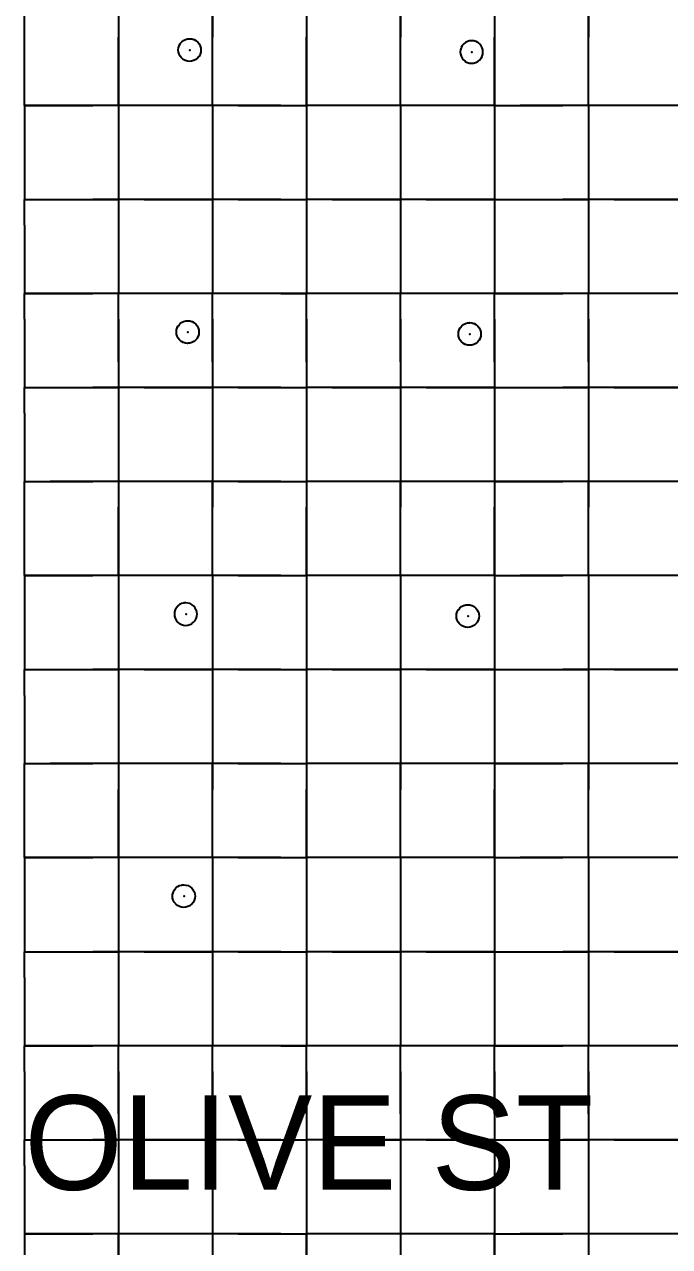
# Model space of a CAD drawing. Header units: metres. Extents: x 0 to 438, y -24 to 612.
# Drawn here: x 0 to 61.8, y 295.8 to 412.8 of the extents above; entities that cross this region are included whole.
import ezdxf

# ---------------------------------------------------------------- set-up
doc = ezdxf.new("R2010")
doc.units = ezdxf.units.M
for name, color, linetype in [('LAYER_01_CUT', 7, 'Continuous'), ('LAYER_04_GRID', 7, 'Continuous'), ('LAYER_05_LABELS', 7, 'Continuous')]:
    doc.layers.add(name, color=color, linetype=linetype)

msp = doc.modelspace()

# ---------------------------------------------------------------- linework, layer by layer
at = {"layer": 'LAYER_01_CUT'}
for points in [[(0, 411.54), (0, 414), (2.46, 414)], [(11.46, 414), (9, 414), (9, 407.46), (9, 405), (9, 398.46)], [(9, 414), (9, 411.54)], [(18, 407.46), (18, 414), (18, 411.54)], [(29.46, 414), (27, 414), (27, 407.46), (27, 405), (27, 398.46)], [(27, 414), (27, 411.54)], [(36, 407.46), (36, 414), (36, 411.54)], [(47.46, 414), (45, 414), (45, 407.46), (45, 405), (45, 398.46)], [(45, 414), (45, 411.54)], [(54, 407.46), (54, 414), (54, 411.54)], [(0, 405), (0, 411.54)], [(9, 405), (9, 411.54)], [(16.82, 409.9), (16.72, 409.71), (16.71, 409.71), (16.58, 409.55), (16.57, 409.54), (16.4, 409.41), (16.4, 409.4), (16.21, 409.31), (16.2, 409.31), (16.01, 409.25), (16, 409.25), (15.82, 409.23), (15.81, 409.23), (15.61, 409.25), (15.6, 409.26), (15.41, 409.32), (15.4, 409.32), (15.21, 409.42), (15.21, 409.42), (15.04, 409.56), (15.04, 409.57), (14.91, 409.73), (14.9, 409.74), (14.81, 409.92), (14.81, 409.93), (14.75, 410.12), (14.75, 410.13), (14.73, 410.32), (14.73, 410.33), (14.75, 410.52), (14.76, 410.53), (14.82, 410.73), (14.82, 410.74), (14.92, 410.92), (14.92, 410.93), (15.06, 411.09), (15.06, 411.1), (15.23, 411.23), (15.24, 411.23), (15.42, 411.33), (15.43, 411.33), (15.62, 411.38), (15.63, 411.38), (15.82, 411.4), (15.82, 411.4), (16.02, 411.38), (16.03, 411.38), (16.23, 411.32), (16.24, 411.32), (16.42, 411.22), (16.43, 411.21), (16.59, 411.08), (16.6, 411.07), (16.73, 410.9), (16.73, 410.9), (16.83, 410.71), (16.83, 410.7), (16.88, 410.51), (16.88, 410.5), (16.9, 410.32), (16.9, 410.31), (16.88, 410.11), (16.88, 410.1), (16.82, 409.91), (16.82, 409.9)], [(18, 405), (18, 411.54)], [(27, 405), (27, 411.54)], [(36, 405), (36, 411.54)], [(42.41, 409.13), (42.6, 409.07), (42.61, 409.07), (42.81, 409.05), (42.82, 409.05), (43, 409.06), (43.01, 409.07), (43.2, 409.12), (43.21, 409.12), (43.4, 409.22), (43.4, 409.22), (43.57, 409.35), (43.58, 409.36), (43.71, 409.52), (43.72, 409.53), (43.82, 409.71), (43.82, 409.72), (43.88, 409.92), (43.88, 409.93), (43.9, 410.12), (43.9, 410.13), (43.88, 410.32), (43.88, 410.33), (43.83, 410.52), (43.82, 410.53), (43.73, 410.71), (43.73, 410.72), (43.6, 410.88), (43.59, 410.89), (43.43, 411.03), (43.42, 411.03), (43.24, 411.13), (43.23, 411.13), (43.03, 411.19), (43.02, 411.19), (42.82, 411.21), (42.82, 411.21), (42.63, 411.2), (42.62, 411.2), (42.43, 411.14), (42.42, 411.14), (42.24, 411.05), (42.23, 411.04), (42.06, 410.91), (42.06, 410.9), (41.92, 410.74), (41.92, 410.73), (41.82, 410.55), (41.81, 410.54), (41.75, 410.35), (41.75, 410.34), (41.73, 410.14), (41.73, 410.13), (41.75, 409.94), (41.75, 409.94), (41.8, 409.74), (41.81, 409.74), (41.9, 409.55), (41.91, 409.54), (42.04, 409.38), (42.04, 409.37), (42.21, 409.24), (42.21, 409.23), (42.4, 409.13), (42.41, 409.13)], [(45, 405), (45, 411.54)], [(54, 405), (54, 411.54)], [(18, 405), (18, 407.46)], [(36, 405), (36, 407.46)], [(54, 405), (54, 407.46)], [(2.46, 405), (0, 405), (0, 402.54)], [(0, 405), (6.54, 405)], [(9, 405), (2.46, 405)], [(9, 405), (6.54, 405)], [(11.46, 405), (9, 405)], [(15.54, 405), (9, 405)], [(9, 405), (9, 402.54)], [(18, 405), (11.46, 405)], [(18, 405), (15.54, 405)], [(20.46, 405), (18, 405), (18, 398.46)], [(24.54, 405), (18, 405)], [(18, 405), (18, 402.54)], [(20.46, 405), (27, 405)], [(24.54, 405), (27, 405)], [(29.46, 405), (27, 405)], [(33.54, 405), (27, 405)], [(27, 405), (27, 402.54)], [(36, 405), (29.46, 405)], [(36, 405), (33.54, 405)], [(38.46, 405), (36, 405), (36, 398.46)], [(42.54, 405), (36, 405)], [(36, 405), (36, 402.54)], [(45, 405), (38.46, 405)], [(45, 405), (42.54, 405)], [(45, 405), (45, 402.54)], [(45, 405), (47.46, 405)], [(45, 405), (51.54, 405)], [(54, 405), (47.46, 405)], [(54, 405), (51.54, 405)], [(56.46, 405), (54, 405), (54, 398.46)], [(60.54, 405), (54, 405)], [(54, 405), (54, 402.54)], [(63, 405), (56.46, 405)], [(63, 405), (60.54, 405)], [(0, 402.54), (0, 396)], [(9, 402.54), (9, 396)], [(18, 402.54), (18, 396)], [(27, 402.54), (27, 396)], [(36, 402.54), (36, 396)], [(45, 402.54), (45, 396)], [(54, 402.54), (54, 396)], [(9, 398.46), (9, 396)], [(18, 398.46), (18, 396)], [(27, 398.46), (27, 396)], [(36, 398.46), (36, 396)], [(45, 398.46), (45, 396)], [(54, 398.46), (54, 396)], [(0, 393.54), (0, 396), (2.46, 396), (9, 396), (9, 389.46)], [(0, 396), (6.54, 396)], [(9, 396), (6.54, 396)], [(11.46, 396), (9, 396)], [(15.54, 396), (9, 396)], [(9, 396), (9, 393.54)], [(11.46, 396), (18, 396), (18, 389.46)], [(18, 396), (15.54, 396)], [(20.46, 396), (18, 396)], [(24.54, 396), (18, 396)], [(18, 396), (18, 393.54)], [(20.46, 396), (27, 396), (27, 389.46)], [(24.54, 396), (27, 396)], [(29.46, 396), (27, 396)], [(33.54, 396), (27, 396)], [(27, 396), (27, 393.54)], [(29.46, 396), (36, 396), (36, 389.46)], [(36, 396), (33.54, 396)], [(38.46, 396), (36, 396)], [(42.54, 396), (36, 396)], [(36, 396), (36, 393.54)], [(38.46, 396), (45, 396), (45, 389.46)], [(45, 396), (42.54, 396)], [(45, 396), (45, 393.54)], [(45, 396), (47.46, 396)], [(45, 396), (51.54, 396)], [(47.46, 396), (54, 396), (54, 389.46)], [(54, 396), (51.54, 396)], [(56.46, 396), (54, 396)], [(60.54, 396), (54, 396)], [(54, 396), (54, 393.54)], [(56.46, 396), (63, 396), (63, 389.46)], [(63, 396), (60.54, 396)], [(0, 393.54), (0, 387)], [(9, 393.54), (9, 387)], [(18, 393.54), (18, 387)], [(27, 393.54), (27, 387)], [(36, 393.54), (36, 387)], [(45, 393.54), (45, 387)], [(54, 393.54), (54, 387)], [(9, 389.46), (9, 387)], [(18, 389.46), (18, 387)], [(27, 389.46), (27, 387)], [(36, 389.46), (36, 387)], [(45, 389.46), (45, 387)], [(54, 389.46), (54, 387)], [(63, 387), (56.46, 387), (54, 387), (47.46, 387), (45, 387), (38.46, 387), (36, 387), (29.46, 387), (27, 387), (20.46, 387), (18, 387), (11.46, 387), (9, 387), (2.46, 387), (0, 387), (6.54, 387)], [(0, 384.54), (0, 387)], [(9, 387), (6.54, 387)], [(15.54, 387), (9, 387)], [(9, 380.46), (9, 387)], [(9, 384.54), (9, 387)], [(18, 387), (15.54, 387)], [(24.54, 387), (18, 387)], [(18, 380.46), (18, 387)], [(18, 384.54), (18, 387)], [(24.54, 387), (27, 387)], [(33.54, 387), (27, 387)], [(27, 380.46), (27, 387)], [(27, 384.54), (27, 387)], [(36, 387), (33.54, 387)], [(42.54, 387), (36, 387)], [(36, 380.46), (36, 387)], [(36, 384.54), (36, 387)], [(45, 387), (42.54, 387)], [(45, 380.46), (45, 387)], [(45, 384.54), (45, 387)], [(45, 387), (51.54, 387)], [(54, 387), (51.54, 387)], [(60.54, 387), (54, 387)], [(54, 380.46), (54, 387)], [(54, 384.54), (54, 387)], [(63, 387), (60.54, 387)], [(0, 384.54), (0, 378)], [(9, 384.54), (9, 378)], [(16.69, 383.11), (16.69, 383.1), (16.63, 382.91), (16.63, 382.9), (16.53, 382.72), (16.53, 382.71), (16.39, 382.55), (16.38, 382.54), (16.22, 382.41), (16.21, 382.4), (16.03, 382.31), (16.02, 382.31), (15.83, 382.25), (15.82, 382.25), (15.63, 382.24), (15.62, 382.23), (15.42, 382.26), (15.42, 382.26), (15.22, 382.32), (15.21, 382.32), (15.03, 382.42), (15.02, 382.42), (14.86, 382.56), (14.85, 382.57), (14.72, 382.73), (14.72, 382.74), (14.62, 382.92), (14.62, 382.93), (14.57, 383.12), (14.56, 383.13), (14.55, 383.32), (14.55, 383.33), (14.57, 383.52), (14.57, 383.53), (14.63, 383.73), (14.63, 383.74), (14.73, 383.92), (14.74, 383.93), (14.87, 384.09), (14.88, 384.1), (15.04, 384.23), (15.05, 384.23), (15.24, 384.33), (15.24, 384.33), (15.44, 384.38), (15.44, 384.39), (15.63, 384.4), (15.64, 384.4), (15.84, 384.38), (15.85, 384.38), (16.04, 384.32), (16.05, 384.32), (16.23, 384.22), (16.24, 384.21), (16.4, 384.08), (16.41, 384.07), (16.54, 383.9), (16.55, 383.9), (16.64, 383.71), (16.64, 383.71), (16.7, 383.51), (16.7, 383.51), (16.71, 383.32), (16.71, 383.31), (16.69, 383.11)], [(18, 384.54), (18, 378)], [(27, 384.54), (27, 378)], [(36, 384.54), (36, 378)], [(41.87, 383.9), (41.88, 383.91), (42.04, 384.04), (42.05, 384.05), (42.24, 384.14), (42.24, 384.14), (42.43, 384.2), (42.44, 384.2), (42.63, 384.21), (42.64, 384.22), (42.84, 384.19), (42.84, 384.19), (43.04, 384.13), (43.05, 384.13), (43.23, 384.03), (43.24, 384.03), (43.4, 383.89), (43.41, 383.88), (43.54, 383.72), (43.55, 383.71), (43.64, 383.53), (43.64, 383.52), (43.69, 383.33), (43.7, 383.32), (43.71, 383.13), (43.71, 383.12), (43.69, 382.93), (43.69, 382.92), (43.63, 382.72), (43.63, 382.71), (43.53, 382.53), (43.52, 382.52), (43.39, 382.36), (43.38, 382.35), (43.22, 382.22), (43.21, 382.22), (43.02, 382.12), (43.02, 382.12), (42.83, 382.07), (42.82, 382.06), (42.63, 382.05), (42.62, 382.05), (42.42, 382.07), (42.42, 382.07), (42.22, 382.13), (42.21, 382.13), (42.03, 382.23), (42.02, 382.24), (41.86, 382.37), (41.85, 382.38), (41.72, 382.55), (41.71, 382.55), (41.62, 382.74), (41.62, 382.75), (41.56, 382.94), (41.56, 382.94), (41.55, 383.13), (41.55, 383.14), (41.57, 383.34), (41.57, 383.35), (41.63, 383.54), (41.63, 383.55), (41.73, 383.73), (41.74, 383.74), (41.87, 383.9)], [(45, 384.54), (45, 378)], [(54, 384.54), (54, 378)], [(9, 380.46), (9, 378)], [(18, 380.46), (18, 378)], [(27, 380.46), (27, 378)], [(36, 380.46), (36, 378)], [(45, 380.46), (45, 378)], [(54, 380.46), (54, 378)], [(0, 375.54), (0, 378), (2.46, 378), (9, 378), (9, 371.46)], [(0, 378), (6.54, 378)], [(9, 378), (6.54, 378)], [(11.46, 378), (9, 378)], [(15.54, 378), (9, 378)], [(9, 378), (9, 375.54)], [(11.46, 378), (18, 378), (18, 371.46)], [(18, 378), (15.54, 378)], [(20.46, 378), (18, 378)], [(24.54, 378), (18, 378)], [(18, 378), (18, 375.54)], [(20.46, 378), (27, 378), (27, 371.46)], [(24.54, 378), (27, 378)], [(29.46, 378), (27, 378)], [(33.54, 378), (27, 378)], [(27, 378), (27, 375.54)], [(29.46, 378), (36, 378), (36, 371.46)], [(36, 378), (33.54, 378)], [(38.46, 378), (36, 378)], [(42.54, 378), (36, 378)], [(36, 378), (36, 375.54)], [(38.46, 378), (45, 378), (45, 371.46)], [(45, 378), (42.54, 378)], [(45, 378), (45, 375.54)], [(45, 378), (47.46, 378)], [(45, 378), (51.54, 378)], [(47.46, 378), (54, 378), (54, 371.46)], [(54, 378), (51.54, 378)], [(56.46, 378), (54, 378)], [(60.54, 378), (54, 378)], [(54, 378), (54, 375.54)], [(56.46, 378), (63, 378), (63, 371.46)], [(63, 378), (60.54, 378)], [(0, 375.54), (0, 369)], [(9, 375.54), (9, 369)], [(18, 375.54), (18, 369)], [(27, 375.54), (27, 369)], [(36, 375.54), (36, 369)], [(45, 375.54), (45, 369)], [(54, 375.54), (54, 369)], [(9, 371.46), (9, 369)], [(18, 371.46), (18, 369)], [(27, 371.46), (27, 369)], [(36, 371.46), (36, 369)], [(45, 371.46), (45, 369)], [(54, 371.46), (54, 369)], [(0, 366.54), (0, 369), (2.46, 369)], [(0, 369), (6.54, 369)], [(9, 369), (2.46, 369)], [(9, 369), (6.54, 369)], [(11.46, 369), (9, 369), (9, 362.46), (9, 360), (9, 353.46)], [(15.54, 369), (9, 369)], [(9, 369), (9, 366.54)], [(18, 369), (11.46, 369)], [(18, 369), (15.54, 369)], [(18, 362.46), (18, 369), (18, 366.54)], [(20.46, 369), (18, 369)], [(24.54, 369), (18, 369)], [(20.46, 369), (27, 369)], [(24.54, 369), (27, 369)], [(29.46, 369), (27, 369), (27, 362.46), (27, 360), (27, 353.46)], [(33.54, 369), (27, 369)], [(27, 369), (27, 366.54)], [(36, 369), (29.46, 369)], [(36, 369), (33.54, 369)], [(36, 362.46), (36, 369), (36, 366.54)], [(38.46, 369), (36, 369)], [(42.54, 369), (36, 369)], [(45, 369), (38.46, 369)], [(45, 369), (42.54, 369)], [(47.46, 369), (45, 369), (45, 362.46), (45, 360), (45, 353.46)], [(45, 369), (45, 366.54)], [(45, 369), (51.54, 369)], [(54, 369), (47.46, 369)], [(54, 369), (51.54, 369)], [(54, 362.46), (54, 369), (54, 366.54)], [(56.46, 369), (54, 369)], [(60.54, 369), (54, 369)], [(63, 369), (56.46, 369)], [(63, 369), (60.54, 369)], [(0, 360), (0, 366.54)], [(9, 360), (9, 366.54)], [(18, 360), (18, 366.54)], [(27, 360), (27, 366.54)], [(36, 360), (36, 366.54)], [(45, 360), (45, 366.54)], [(54, 360), (54, 366.54)], [(18, 360), (18, 362.46)], [(36, 360), (36, 362.46)], [(54, 360), (54, 362.46)], [(2.46, 360), (0, 360), (0, 357.54)], [(0, 360), (6.54, 360)], [(9, 360), (2.46, 360)], [(9, 360), (6.54, 360)], [(11.46, 360), (9, 360)], [(15.54, 360), (9, 360)], [(9, 360), (9, 357.54)], [(18, 360), (11.46, 360)], [(18, 360), (15.54, 360)], [(20.46, 360), (18, 360), (18, 353.46)], [(24.54, 360), (18, 360)], [(18, 360), (18, 357.54)], [(20.46, 360), (27, 360)], [(24.54, 360), (27, 360)], [(29.46, 360), (27, 360)], [(33.54, 360), (27, 360)], [(27, 360), (27, 357.54)], [(36, 360), (29.46, 360)], [(36, 360), (33.54, 360)], [(38.46, 360), (36, 360), (36, 353.46)], [(42.54, 360), (36, 360)], [(36, 360), (36, 357.54)], [(45, 360), (38.46, 360)], [(45, 360), (42.54, 360)], [(45, 360), (45, 357.54)], [(45, 360), (47.46, 360)], [(45, 360), (51.54, 360)], [(54, 360), (47.46, 360)], [(54, 360), (51.54, 360)], [(56.46, 360), (54, 360), (54, 353.46)], [(60.54, 360), (54, 360)], [(54, 360), (54, 357.54)], [(63, 360), (56.46, 360)], [(63, 360), (60.54, 360)], [(0, 357.54), (0, 351)], [(9, 357.54), (9, 351)], [(14.44, 355.92), (14.53, 355.74), (14.53, 355.73), (14.66, 355.57), (14.67, 355.56), (14.83, 355.42), (14.84, 355.42), (15.03, 355.32), (15.03, 355.32), (15.23, 355.26), (15.24, 355.26), (15.44, 355.24), (15.44, 355.24), (15.63, 355.25), (15.64, 355.25), (15.83, 355.31), (15.84, 355.31), (16.02, 355.4), (16.03, 355.41), (16.2, 355.54), (16.2, 355.55), (16.34, 355.71), (16.34, 355.72), (16.44, 355.9), (16.45, 355.91), (16.51, 356.1), (16.51, 356.11), (16.53, 356.31), (16.53, 356.32), (16.51, 356.51), (16.51, 356.51), (16.46, 356.71), (16.45, 356.71), (16.36, 356.9), (16.35, 356.91), (16.22, 357.07), (16.22, 357.08), (16.05, 357.21), (16.05, 357.22), (15.86, 357.32), (15.85, 357.32), (15.66, 357.38), (15.65, 357.38), (15.45, 357.4), (15.44, 357.4), (15.26, 357.39), (15.25, 357.38), (15.06, 357.33), (15.05, 357.33), (14.86, 357.23), (14.86, 357.23), (14.69, 357.1), (14.69, 357.09), (14.55, 356.93), (14.55, 356.92), (14.44, 356.74), (14.44, 356.73), (14.38, 356.53), (14.38, 356.52), (14.36, 356.33), (14.36, 356.32), (14.38, 356.13), (14.38, 356.12), (14.43, 355.93), (14.44, 355.92)], [(18, 357.54), (18, 351)], [(27, 357.54), (27, 351)], [(36, 357.54), (36, 351)], [(43.02, 355.22), (42.84, 355.12), (42.83, 355.12), (42.64, 355.07), (42.63, 355.07), (42.44, 355.05), (42.44, 355.05), (42.24, 355.07), (42.23, 355.07), (42.03, 355.13), (42.03, 355.13), (41.84, 355.23), (41.83, 355.24), (41.67, 355.37), (41.66, 355.38), (41.53, 355.55), (41.53, 355.55), (41.44, 355.74), (41.43, 355.75), (41.38, 355.94), (41.38, 355.95), (41.36, 356.13), (41.36, 356.14), (41.38, 356.34), (41.38, 356.35), (41.44, 356.54), (41.44, 356.55), (41.54, 356.74), (41.55, 356.74), (41.69, 356.9), (41.69, 356.91), (41.86, 357.04), (41.86, 357.05), (42.05, 357.14), (42.06, 357.14), (42.25, 357.2), (42.26, 357.2), (42.44, 357.22), (42.45, 357.22), (42.65, 357.2), (42.66, 357.19), (42.85, 357.13), (42.86, 357.13), (43.05, 357.03), (43.05, 357.03), (43.22, 356.89), (43.22, 356.89), (43.35, 356.72), (43.36, 356.71), (43.45, 356.53), (43.46, 356.52), (43.51, 356.33), (43.51, 356.32), (43.53, 356.13), (43.53, 356.12), (43.51, 355.93), (43.51, 355.92), (43.45, 355.72), (43.44, 355.71), (43.34, 355.53), (43.34, 355.52), (43.2, 355.36), (43.2, 355.35), (43.03, 355.22), (43.02, 355.22)], [(45, 357.54), (45, 351)], [(54, 357.54), (54, 351)], [(9, 353.46), (9, 351)], [(18, 353.46), (18, 351)], [(27, 353.46), (27, 351)], [(36, 353.46), (36, 351)], [(45, 353.46), (45, 351)], [(54, 353.46), (54, 351)], [(0, 348.54), (0, 351), (2.46, 351), (9, 351), (9, 344.46)], [(0, 351), (6.54, 351)], [(9, 351), (6.54, 351)], [(11.46, 351), (9, 351)], [(15.54, 351), (9, 351)], [(9, 351), (9, 348.54)], [(11.46, 351), (18, 351), (18, 344.46)], [(18, 351), (15.54, 351)], [(20.46, 351), (18, 351)], [(24.54, 351), (18, 351)], [(18, 351), (18, 348.54)], [(20.46, 351), (27, 351), (27, 344.46)], [(24.54, 351), (27, 351)], [(29.46, 351), (27, 351)], [(33.54, 351), (27, 351)], [(27, 351), (27, 348.54)], [(29.46, 351), (36, 351), (36, 344.46)], [(36, 351), (33.54, 351)], [(38.46, 351), (36, 351)], [(42.54, 351), (36, 351)], [(36, 351), (36, 348.54)], [(38.46, 351), (45, 351), (45, 344.46)], [(45, 351), (42.54, 351)], [(45, 351), (45, 348.54)], [(45, 351), (47.46, 351)], [(45, 351), (51.54, 351)], [(47.46, 351), (54, 351), (54, 344.46)], [(54, 351), (51.54, 351)], [(56.46, 351), (54, 351)], [(60.54, 351), (54, 351)], [(54, 351), (54, 348.54)], [(56.46, 351), (63, 351), (63, 344.46)], [(63, 351), (60.54, 351)], [(0, 348.54), (0, 342)], [(9, 348.54), (9, 342)], [(18, 348.54), (18, 342)], [(27, 348.54), (27, 342)], [(36, 348.54), (36, 342)], [(45, 348.54), (45, 342)], [(54, 348.54), (54, 342)], [(9, 344.46), (9, 342)], [(18, 344.46), (18, 342)], [(27, 344.46), (27, 342)], [(36, 344.46), (36, 342)], [(45, 344.46), (45, 342)], [(54, 344.46), (54, 342)], [(0, 339.54), (0, 342), (2.46, 342)], [(0, 342), (6.54, 342)], [(9, 342), (2.46, 342)], [(9, 342), (6.54, 342)], [(11.46, 342), (9, 342), (9, 335.46), (9, 333), (9, 326.46)], [(15.54, 342), (9, 342)], [(9, 342), (9, 339.54)], [(18, 342), (11.46, 342)], [(18, 342), (15.54, 342)], [(18, 335.46), (18, 342), (18, 339.54)], [(20.46, 342), (18, 342)], [(24.54, 342), (18, 342)], [(20.46, 342), (27, 342)], [(24.54, 342), (27, 342)], [(29.46, 342), (27, 342), (27, 335.46), (27, 333), (27, 326.46)], [(33.54, 342), (27, 342)], [(27, 342), (27, 339.54)], [(36, 342), (29.46, 342)], [(36, 342), (33.54, 342)], [(36, 335.46), (36, 342), (36, 339.54)], [(38.46, 342), (36, 342)], [(42.54, 342), (36, 342)], [(45, 342), (38.46, 342)], [(45, 342), (42.54, 342)], [(47.46, 342), (45, 342), (45, 335.46), (45, 333), (45, 326.46)], [(45, 342), (45, 339.54)], [(45, 342), (51.54, 342)], [(54, 342), (47.46, 342)], [(54, 342), (51.54, 342)], [(54, 335.46), (54, 342), (54, 339.54)], [(56.46, 342), (54, 342)], [(60.54, 342), (54, 342)], [(63, 342), (56.46, 342)], [(63, 342), (60.54, 342)], [(0, 333), (0, 339.54)], [(9, 333), (9, 339.54)], [(18, 333), (18, 339.54)], [(27, 333), (27, 339.54)], [(36, 333), (36, 339.54)], [(45, 333), (45, 339.54)], [(54, 333), (54, 339.54)], [(18, 333), (18, 335.46)], [(36, 333), (36, 335.46)], [(54, 333), (54, 335.46)], [(2.46, 333), (0, 333), (0, 330.54)], [(0, 333), (6.54, 333)], [(9, 333), (2.46, 333)], [(9, 333), (6.54, 333)], [(11.46, 333), (9, 333)], [(15.54, 333), (9, 333)], [(9, 333), (9, 330.54)], [(18, 333), (11.46, 333)], [(18, 333), (15.54, 333)], [(20.46, 333), (18, 333), (18, 326.46)], [(24.54, 333), (18, 333)], [(18, 333), (18, 330.54)], [(20.46, 333), (27, 333)], [(24.54, 333), (27, 333)], [(29.46, 333), (27, 333)], [(33.54, 333), (27, 333)], [(27, 333), (27, 330.54)], [(36, 333), (29.46, 333)], [(36, 333), (33.54, 333)], [(38.46, 333), (36, 333), (36, 326.46)], [(42.54, 333), (36, 333)], [(36, 333), (36, 330.54)], [(45, 333), (38.46, 333)], [(45, 333), (42.54, 333)], [(45, 333), (45, 330.54)], [(45, 333), (47.46, 333)], [(45, 333), (51.54, 333)], [(54, 333), (47.46, 333)], [(54, 333), (51.54, 333)], [(56.46, 333), (54, 333), (54, 326.46)], [(60.54, 333), (54, 333)], [(54, 333), (54, 330.54)], [(63, 333), (56.46, 333)], [(63, 333), (60.54, 333)], [(0, 330.54), (0, 324)], [(9, 330.54), (9, 324)], [(14.87, 330.33), (15.06, 330.38), (15.07, 330.39), (15.26, 330.4), (15.27, 330.4), (15.46, 330.38), (15.47, 330.38), (15.67, 330.32), (15.68, 330.32), (15.86, 330.22), (15.87, 330.21), (16.03, 330.08), (16.04, 330.07), (16.17, 329.91), (16.17, 329.9), (16.27, 329.71), (16.27, 329.71), (16.32, 329.51), (16.32, 329.51), (16.34, 329.32), (16.34, 329.31), (16.32, 329.11), (16.32, 329.11), (16.26, 328.91), (16.26, 328.9), (16.16, 328.72), (16.15, 328.71), (16.02, 328.55), (16.01, 328.54), (15.84, 328.41), (15.84, 328.4), (15.65, 328.31), (15.64, 328.31), (15.45, 328.25), (15.45, 328.25), (15.26, 328.24), (15.25, 328.24), (15.05, 328.26), (15.04, 328.26), (14.85, 328.32), (14.84, 328.32), (14.65, 328.42), (14.65, 328.42), (14.49, 328.56), (14.48, 328.57), (14.35, 328.73), (14.34, 328.74), (14.25, 328.93), (14.25, 328.93), (14.19, 329.12), (14.19, 329.13), (14.18, 329.32), (14.17, 329.33), (14.19, 329.53), (14.2, 329.53), (14.26, 329.73), (14.26, 329.74), (14.36, 329.92), (14.36, 329.93), (14.5, 330.09), (14.51, 330.1), (14.67, 330.23), (14.68, 330.23), (14.86, 330.33), (14.87, 330.33)], [(18, 330.54), (18, 324)], [(27, 330.54), (27, 324)], [(36, 330.54), (36, 324)], [(45, 330.54), (45, 324)], [(54, 330.54), (54, 324)], [(9, 326.46), (9, 324)], [(18, 326.46), (18, 324)], [(27, 326.46), (27, 324)], [(36, 326.46), (36, 324)], [(45, 326.46), (45, 324)], [(54, 326.46), (54, 324)], [(0, 321.54), (0, 324), (2.46, 324), (9, 324), (9, 317.46)], [(0, 324), (6.54, 324)], [(9, 324), (6.54, 324)], [(11.46, 324), (9, 324)], [(15.54, 324), (9, 324)], [(9, 324), (9, 321.54)], [(11.46, 324), (18, 324), (18, 317.46)], [(18, 324), (15.54, 324)], [(20.46, 324), (18, 324)], [(24.54, 324), (18, 324)], [(18, 324), (18, 321.54)], [(20.46, 324), (27, 324), (27, 317.46)], [(24.54, 324), (27, 324)], [(29.46, 324), (27, 324)], [(33.54, 324), (27, 324)], [(27, 324), (27, 321.54)], [(29.46, 324), (36, 324), (36, 317.46)], [(36, 324), (33.54, 324)], [(38.46, 324), (36, 324)], [(42.54, 324), (36, 324)], [(36, 324), (36, 321.54)], [(38.46, 324), (45, 324), (45, 317.46)], [(45, 324), (42.54, 324)], [(45, 324), (45, 321.54)], [(45, 324), (47.46, 324)], [(45, 324), (51.54, 324)], [(47.46, 324), (54, 324), (54, 317.46)], [(54, 324), (51.54, 324)], [(56.46, 324), (54, 324)], [(60.54, 324), (54, 324)], [(54, 324), (54, 321.54)], [(56.46, 324), (63, 324), (63, 317.46)], [(63, 324), (60.54, 324)], [(0, 321.54), (0, 315)], [(9, 321.54), (9, 315)], [(18, 321.54), (18, 315)], [(27, 321.54), (27, 315)], [(36, 321.54), (36, 315)], [(45, 321.54), (45, 315)], [(54, 321.54), (54, 315)], [(9, 317.46), (9, 315)], [(18, 317.46), (18, 315)], [(27, 317.46), (27, 315)], [(36, 317.46), (36, 315)], [(45, 317.46), (45, 315)], [(54, 317.46), (54, 315)], [(63, 315), (56.46, 315), (54, 315), (47.46, 315), (45, 315), (38.46, 315), (36, 315), (29.46, 315), (27, 315), (20.46, 315), (18, 315), (11.46, 315), (9, 315), (2.46, 315), (0, 315), (6.54, 315)], [(0, 312.54), (0, 315)], [(9, 315), (6.54, 315)], [(15.54, 315), (9, 315)], [(9, 308.46), (9, 315)], [(9, 312.54), (9, 315)], [(18, 315), (15.54, 315)], [(24.54, 315), (18, 315)], [(18, 308.46), (18, 315)], [(18, 312.54), (18, 315)], [(24.54, 315), (27, 315)], [(33.54, 315), (27, 315)], [(27, 308.46), (27, 315)], [(27, 312.54), (27, 315)], [(36, 315), (33.54, 315)], [(42.54, 315), (36, 315)], [(36, 308.46), (36, 315)], [(36, 312.54), (36, 315)], [(45, 315), (42.54, 315)], [(45, 308.46), (45, 315)], [(45, 312.54), (45, 315)], [(45, 315), (51.54, 315)], [(54, 315), (51.54, 315)], [(60.54, 315), (54, 315)], [(54, 308.46), (54, 315)], [(54, 312.54), (54, 315)], [(63, 315), (60.54, 315)], [(0, 312.54), (0, 306)], [(9, 312.54), (9, 306)], [(18, 312.54), (18, 306)], [(27, 312.54), (27, 306)], [(36, 312.54), (36, 306)], [(45, 312.54), (45, 306)], [(54, 312.54), (54, 306)], [(9, 308.46), (9, 306)], [(18, 308.46), (18, 306)], [(27, 308.46), (27, 306)], [(36, 308.46), (36, 306)], [(45, 308.46), (45, 306)], [(54, 308.46), (54, 306)], [(0, 303.54), (0, 306), (2.46, 306), (9, 306), (9, 299.46)], [(0, 306), (6.54, 306)], [(9, 306), (6.54, 306)], [(11.46, 306), (9, 306)], [(15.54, 306), (9, 306)], [(9, 306), (9, 303.54)], [(11.46, 306), (18, 306), (18, 299.46)], [(18, 306), (15.54, 306)], [(20.46, 306), (18, 306)], [(24.54, 306), (18, 306)], [(18, 306), (18, 303.54)], [(20.46, 306), (27, 306), (27, 299.46)], [(24.54, 306), (27, 306)], [(29.46, 306), (27, 306)], [(33.54, 306), (27, 306)], [(27, 306), (27, 303.54)], [(29.46, 306), (36, 306), (36, 299.46)], [(36, 306), (33.54, 306)], [(38.46, 306), (36, 306)], [(42.54, 306), (36, 306)], [(36, 306), (36, 303.54)], [(38.46, 306), (45, 306), (45, 299.46)], [(45, 306), (42.54, 306)], [(45, 306), (45, 303.54)], [(45, 306), (47.46, 306)], [(45, 306), (51.54, 306)], [(47.46, 306), (54, 306), (54, 299.46)], [(54, 306), (51.54, 306)], [(56.46, 306), (54, 306)], [(60.54, 306), (54, 306)], [(54, 306), (54, 303.54)], [(56.46, 306), (63, 306), (63, 299.46)], [(63, 306), (60.54, 306)], [(0, 303.54), (0, 297)], [(9, 303.54), (9, 297)], [(18, 303.54), (18, 297)], [(27, 303.54), (27, 297)], [(36, 303.54), (36, 297)], [(45, 303.54), (45, 297)], [(54, 303.54), (54, 297)], [(9, 299.46), (9, 297)], [(18, 299.46), (18, 297)], [(27, 299.46), (27, 297)], [(36, 299.46), (36, 297)], [(45, 299.46), (45, 297)], [(54, 299.46), (54, 297)], [(2.46, 297), (0, 297), (0, 294.54), (0, 288), (0, 285.54)], [(0, 297), (6.54, 297)], [(9, 297), (2.46, 297)], [(9, 297), (6.54, 297)], [(9, 290.46), (9, 297), (9, 294.54)], [(11.46, 297), (9, 297)], [(15.54, 297), (9, 297)], [(18, 297), (11.46, 297)], [(18, 297), (15.54, 297)], [(20.46, 297), (18, 297), (18, 290.46), (18, 288), (18, 281.46)], [(24.54, 297), (18, 297)], [(18, 297), (18, 294.54)], [(20.46, 297), (27, 297)], [(24.54, 297), (27, 297)], [(27, 290.46), (27, 297), (27, 294.54)], [(29.46, 297), (27, 297)], [(33.54, 297), (27, 297)], [(36, 297), (29.46, 297)], [(36, 297), (33.54, 297)], [(38.46, 297), (36, 297), (36, 290.46), (36, 288), (36, 281.46)], [(42.54, 297), (36, 297)], [(36, 297), (36, 294.54)], [(45, 297), (38.46, 297)], [(45, 297), (42.54, 297)], [(45, 290.46), (45, 297), (45, 294.54)], [(45, 297), (47.46, 297)], [(45, 297), (51.54, 297)], [(54, 297), (47.46, 297)], [(54, 297), (51.54, 297)], [(56.46, 297), (54, 297), (54, 290.46), (54, 288), (54, 281.46)], [(60.54, 297), (54, 297)], [(54, 297), (54, 294.54)], [(63, 297), (56.46, 297)], [(63, 297), (60.54, 297)]]:
    msp.add_lwpolyline(points, dxfattribs=at)
at = {"layer": 'LAYER_04_GRID'}
for p in [(15.84, 410.32), (42.84, 410.13), (15.66, 383.32), (42.66, 383.13), (15.47, 356.32), (42.47, 356.13), (15.28, 329.32)]:
    msp.add_point(p, dxfattribs=at)

# ---------------------------------------------------------------- texts
at = {"layer": 'LAYER_05_LABELS'}
msp.add_text('OLIVE ST', height=9.045, dxfattribs=at).set_placement((0, 301.2))

doc.saveas('drawing.dxf')
